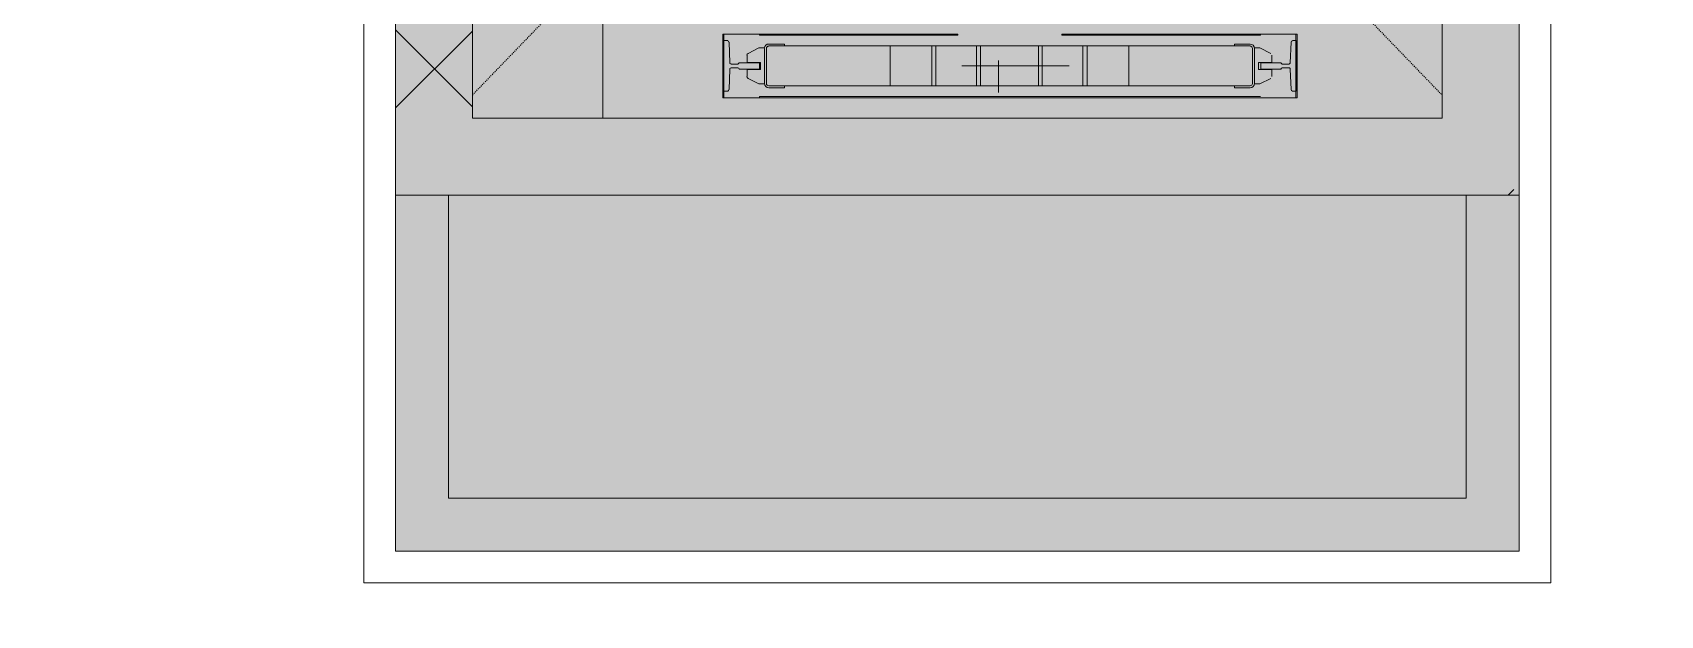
# Model space of a CAD drawing. Header units: inches. Extents: x -445 to 366, y -514 to 778.
# Drawn here: x -184 to -22.9, y 124.1 to 181.8 of the extents above; entities that cross this region are included whole.
import ezdxf

# ---------------------------------------------------------------- set-up
doc = ezdxf.new("R2010")
doc.units = ezdxf.units.IN
doc.header["$MEASUREMENT"] = 0
doc.linetypes.add('Overhead_2_', pattern=[0.15625, 0.09375, -0.0625])
for name, color, linetype, lineweight in [('A-DETL', 90, 'Continuous', 9), ('A-DETL-GENF', 92, 'Continuous', 9), ('A-FLOR-OVHD', 1, 'Overhead_2_', 9), ('A-WALL', 113, 'Continuous', 9), ('A-WALL-PATT', 111, 'Continuous', 13), ('I-WALL', 2, 'Continuous', 9), ('Q-SPCQ', 91, 'Continuous', 9)]:
    doc.layers.add(name, color=color, linetype=linetype, lineweight=lineweight)
pattern_1 = [(45, (0, 0), (-8.4853, 8.4853), []), (135, (0, 0), (-8.4853, -8.4853), [])]

# ---------------------------------------------------------------- blocks, each defined once
blk = doc.blocks.new('Hecht_PAD_AA-Arch_detached_rvt-1-Test Fit - Mezzanine Plan')
at = {"layer": 'A-WALL-PATT'}
h = blk.add_hatch(dxfattribs=at)
h.set_pattern_fill('FP_19', color=256, style=0, pattern_type=2)
h.set_pattern_definition(pattern_1)
h.paths.add_polyline_path([(-140.49, 173.33), (-140.49, 275.33), (-148.11, 282.96), (-148.11, 165.71), (-141.53, 172.29)], flags=0)
h.paths.add_polyline_path([(-142.86, 165.71), (-140.49, 165.71), (-140.49, 173.33), (-140.81, 172.29)], flags=0)
h = blk.add_hatch(dxfattribs=at)
h.set_pattern_fill('FP_19', color=256, style=0, pattern_type=2)
h.set_pattern_definition(pattern_1)
h.paths.add_polyline_path([(-40.51, 165.71), (-36.86, 165.71), (-44.49, 173.33), (-44.49, 165.71), (-42.11, 165.71)], flags=0)
at = {"layer": 'A-FLOR-OVHD'}
for p, q in [((-140.49, 175.61), (-124.17, 192.51)), ((-55.47, 186.98), (-44.49, 175.61))]:
    blk.add_line(p, q, dxfattribs=at)
at = {"layer": 'I-WALL'}
for p, q in [((-148.11, 282.96), (-148.11, 165.71)), ((-140.49, 173.33), (-140.49, 275.33)), ((-44.49, 275.33), (-44.49, 173.33)), ((-36.86, 165.71), (-36.86, 275.33)), ((-44.49, 173.33), (-140.49, 173.33)), ((-148.11, 165.71), (-140.49, 165.71)), ((-140.49, 165.71), (-44.49, 165.71)), ((-44.49, 165.71), (-36.86, 165.71))]:
    blk.add_line(p, q, dxfattribs=at)
blk = doc.blocks.new('schindler-3300na_traction_elevator_machine_room-less_general_purpose_front_or_front-rear_opening_2100-3500_capacity_3300bim - 3500 Front-2750691-Test Fit - Mezzanine Plan')
at = {"layer": 'Q-SPCQ'}
for p, q in [((47.01, 40.28), (-54.99, 40.28)), ((-54.99, 40.28), (-54.99, -42.8)), ((47.01, 40.28), (-54.99, 40.28)), ((47.01, 40.28), (-54.99, 40.28)), ((-52.97, 28.43), (-52.97, 28.31)), ((-46.67, 28.43), (-52.97, 28.43)), ((-52.97, 28.31), (-52.97, 24.8)), ((-52.97, 28.31), (-46.67, 28.31)), ((-47.32, 28.3), (-52.32, 28.3)), ((-52.32, 28.3), (-52.32, 27.93)), ((-52.32, 27.93), (-52.32, 28.3)), ((-52.32, 28.3), (-47.32, 28.3)), ((-52.17, 27.8), (-50.14, 27.73)), ((-50.14, 27.73), (-52.17, 27.8)), ((-50.01, 27.6), (-50.01, 26.92)), ((-50.01, 26.92), (-50.01, 27.6)), ((-49.64, 26.93), (-49.64, 27.6)), ((-49.64, 27.6), (-49.64, 26.93)), ((-49.51, 27.73), (-47.47, 27.8)), ((-47.47, 27.8), (-49.51, 27.73)), ((-47.32, 27.93), (-47.32, 28.3)), ((-47.32, 28.3), (-47.32, 27.93)), ((-46.67, 28.31), (-46.67, 28.43)), ((-46.67, 24.8), (-46.67, 28.31)), ((-51.59, 24.84), (-51.06, 25.91)), ((-50.88, 26.02), (-50.18, 26.02)), ((-50.18, 26.02), (-50.18, 24.68)), ((-50.14, 26.8), (-50.14, 24.8)), ((-50.14, 24.8), (-50.14, 26.8)), ((-49.51, 24.8), (-49.51, 26.8)), ((-49.51, 26.8), (-49.51, 24.8)), ((-49.47, 26.02), (-48.76, 26.02)), ((-49.47, 24.68), (-49.47, 26.02)), ((-48.59, 25.91), (-48.05, 24.84)), ((-52.85, 24.8), (-52.97, 24.8)), ((-52.97, 24.8), (-52.97, -24.8)), ((-52.85, -24.8), (-52.85, 24.8)), ((-51.59, 24.84), (-51.59, 24.29)), ((-48.09, 24.29), (-51.56, 24.29)), ((-50.18, 24.68), (-49.47, 24.68)), ((-50.14, 24.8), (-49.51, 24.8)), ((-49.51, 24.8), (-50.14, 24.8)), ((-48.05, 24.84), (-48.05, 24.29)), ((-46.67, 24.8), (-46.79, 24.8)), ((-46.79, 24.8), (-46.79, 5.16)), ((-46.67, 5.16), (-46.67, 24.8)), ((-51.99, 23.86), (-51.99, 22.32)), ((-51.79, 22.32), (-51.79, 23.86)), ((-51.56, 24.09), (-48.09, 24.09)), ((-47.85, 23.86), (-47.85, 22.32)), ((-47.66, 22.32), (-47.66, 23.86)), ((-51.99, 22.32), (-51.79, 22.32)), ((-51.79, -23.78), (-51.79, 22.32)), ((-47.85, 22.32), (-47.66, 22.32)), ((-47.85, 22.32), (-47.85, -23.78)), ((-47.85, 11.85), (-51.79, 11.85)), ((-47.87, 7.72), (-51.77, 7.72)), ((-51.77, 7.32), (-47.87, 7.32)), ((-46.79, 5.16), (-46.67, 5.16)), ((-47.87, 3.29), (-51.77, 3.29)), ((-49.82, 4.76), (-49.82, -5.87)), ((-49.82, 3.47), (-49.82, -2.04)), ((-51.77, 2.89), (-47.87, 2.89)), ((-49.29, 1.11), (-52.44, 1.11)), ((-47.87, -2.82), (-51.77, -2.82)), ((-51.77, -3.21), (-47.87, -3.21)), ((-46.67, -5.16), (-46.79, -5.16)), ((-46.79, -5.16), (-46.79, -24.8)), ((-46.67, -24.8), (-46.67, -5.16)), ((-47.87, -7.24), (-51.77, -7.24)), ((-51.77, -7.64), (-47.87, -7.64)), ((-51.79, -11.77), (-47.85, -11.77)), ((-51.79, -22.24), (-51.99, -22.24)), ((-51.99, -22.24), (-51.99, -23.78)), ((-47.66, -22.24), (-47.85, -22.24)), ((-47.66, -23.78), (-47.66, -22.24)), ((-48.09, -24.02), (-51.56, -24.02)), ((-52.97, -24.8), (-52.97, -28.31)), ((-51.59, -24.21), (-51.59, -24.76)), ((-51.06, -25.84), (-51.59, -24.76)), ((-51.56, -24.21), (-48.09, -24.21)), ((-49.47, -24.6), (-50.18, -24.6)), ((-50.18, -24.6), (-50.18, -25.95)), ((-49.51, -24.84), (-50.14, -24.84)), ((-50.14, -24.84), (-50.14, -26.84)), ((-50.14, -26.84), (-50.14, -24.84)), ((-50.14, -24.84), (-49.51, -24.84)), ((-49.51, -26.84), (-49.51, -24.84)), ((-49.51, -24.84), (-49.51, -26.84)), ((-49.47, -25.95), (-49.47, -24.6)), ((-48.05, -24.76), (-48.59, -25.84)), ((-48.05, -24.76), (-48.05, -24.21)), ((-46.79, -24.8), (-46.67, -24.8)), ((-46.67, -28.31), (-46.67, -24.8)), ((-50.88, -25.95), (-50.18, -25.95)), ((-50.01, -26.96), (-50.01, -27.64)), ((-50.01, -27.64), (-50.01, -26.96)), ((-49.64, -27.64), (-49.64, -26.97)), ((-49.64, -26.97), (-49.64, -27.64)), ((-49.47, -25.95), (-48.76, -25.95)), ((-52.97, -28.31), (-52.97, -28.43)), ((-52.32, -28.31), (-52.97, -28.31)), ((-52.97, -28.43), (-46.67, -28.43)), ((-52.32, -27.97), (-52.32, -28.34)), ((-52.32, -28.34), (-52.32, -27.97)), ((-52.32, -28.34), (-47.32, -28.34)), ((-47.32, -28.34), (-52.32, -28.34)), ((-52.19, -28.31), (-52.31, -28.31)), ((-50.14, -27.76), (-52.17, -27.84)), ((-52.17, -27.84), (-50.14, -27.76)), ((-47.33, -28.31), (-52.15, -28.31)), ((-47.47, -27.84), (-49.51, -27.76)), ((-49.51, -27.76), (-47.47, -27.84)), ((-47.32, -28.34), (-47.32, -27.97)), ((-47.32, -27.97), (-47.32, -28.34)), ((-46.67, -28.31), (-47.32, -28.31)), ((-46.67, -28.43), (-46.67, -28.31)), ((-54.99, -42.8), (47.01, -42.8))]:
    blk.add_line(p, q, dxfattribs=at)
for centre, radius, start, end in [((-52.14, 28), 0.197, 201, 259.5356), ((-52.14, 28), 0.197, 201, 259.5356), ((-50.14, 27.6), 0.123, 0, 90), ((-50.14, 27.6), 0.123, 60, 90), ((-50.14, 27.6), 0.123, 0, 60), ((-49.51, 27.6), 0.123, 90, 180), ((-49.51, 27.6), 0.123, 120, 180), ((-49.51, 27.6), 0.123, 90, 120), ((-47.51, 28), 0.197, 280.4644, 339), ((-47.51, 28), 0.197, 280.4644, 339), ((-50.88, 25.83), 0.197, 90, 153.4349), ((-50.21, 27), 0.217, 291.2956, 338.7044), ((-50.21, 27), 0.217, 291.2956, 338.7044), ((-49.45, 26.99), 0.198, 198.4682, 251.5505), ((-49.45, 26.99), 0.198, 198.4682, 251.5505), ((-48.76, 25.83), 0.197, 26.5651, 90), ((-51.56, 23.86), 0.433, 90, 180), ((-48.09, 23.86), 0.433, 0, 84.7841), ((-51.56, 23.86), 0.236, 90, 180), ((-48.09, 23.86), 0.236, 0, 90), ((-51.56, -23.78), 0.433, 180, 270), ((-51.56, -23.78), 0.236, 180, 270), ((-48.09, -23.78), 0.236, 270, 360), ((-48.09, -23.78), 0.433, 270, 0), ((-50.21, -27.04), 0.217, 21.2956, 68.7044), ((-50.21, -27.04), 0.217, 21.2956, 68.7044), ((-49.45, -27.03), 0.198, 108.4495, 161.5318), ((-49.45, -27.03), 0.198, 108.4495, 161.5318), ((-52.14, -28.04), 0.197, 100.4644, 159), ((-52.14, -28.04), 0.197, 100.4644, 159), ((-50.14, -27.64), 0.123, 270, 0), ((-50.14, -27.64), 0.123, 270, 300), ((-50.14, -27.64), 0.123, 300, 315), ((-50.14, -27.64), 0.123, 315, 0), ((-49.51, -27.64), 0.123, 180, 270), ((-49.51, -27.64), 0.123, 180, 225), ((-49.51, -27.64), 0.123, 225, 240), ((-49.51, -27.64), 0.123, 240, 270), ((-47.51, -28.04), 0.197, 21, 79.5356), ((-47.51, -28.04), 0.197, 21, 79.5356)]:
    blk.add_arc(centre, radius, start, end, dxfattribs=at)

msp = doc.modelspace()

# ---------------------------------------------------------------- hatches: boundary and pattern name
at = {"layer": 'A-DETL-GENF'}
h = msp.add_hatch(color=256, dxfattribs=at)
h.paths.add_polyline_path([(-191.29, -481.67), (77.42, -481.67), (77.42, -473.54), (-206.49, -473.54), (-206.49, -481.67)], flags=0)
h.paths.add_polyline_path([(-282.14, -478.04), (-246.48, -478), (-246.48, -473.54), (-285.99, -473.54), (-285.99, -478.04)], flags=0)
h.paths.add_polyline_path([(-382.08, -478.04), (-357.99, -478), (-357.99, -473.54), (-385.99, -473.54), (-385.99, -324.11), (-390.49, -324.11), (-390.45, -478.04), (-386.62, -478.04)], flags=0)
h.paths.add_polyline_path([(-9.58, -467.54), (77.42, -467.54), (77.42, -466.42), (-38.24, -466.42), (-38.24, -353.92), (-42.58, -353.92), (-38.52, -357.78), (-45.86, -458.79), (-45.86, -457.54), (-183.36, -457.54), (-183.36, -456.04), (-128.99, -456.04), (-129.69, -454.54), (-183.36, -454.54), (-183.36, -415.54), (-147.87, -415.54), (-148.34, -414.54), (-92.36, -414.54), (-92.37, -404.54), (-183.36, -404.54), (-183.36, -364.54), (-84.26, -364.54), (-84.26, -363.04), (-183.36, -363.04), (-183.36, -362.87), (-248.91, -362.87), (-248.91, -456.21), (-202.33, -456.21), (-202.33, -456.04), (-202.2, -456.04), (-202.2, -456.21), (-200.37, -456.21), (-200.37, -456.69), (-202.2, -456.69), (-202.2, -457.54), (-250.24, -457.54), (-250.24, -361.54), (-45.86, -361.54), (-45.86, -353.92), (-257.86, -353.92), (-257.86, -466.42), (-285.99, -466.42), (-285.99, -467.54), (-29.7, -467.54)], flags=0)
h.paths.add_polyline_path([(-373, -467.54), (-357.99, -467.54), (-357.99, -466.42), (-378.86, -466.42), (-378.86, -324.11), (-379.99, -324.11), (-379.99, -467.54), (-376.84, -467.54)], flags=0)
h.paths.add_polyline_path([(-42.05, -462.61), (-45.86, -462.61), (-45.86, -458.79)], flags=0)
h.paths.add_polyline_path([(-127.69, -413.04), (-183.36, -413.04), (-183.36, -412.54), (-149.27, -412.54), (-149.74, -411.54), (-95, -411.52), (-94.97, -411.44), (-95.06, -411.17), (-95.36, -410.75), (-95.36, -407.54), (-183.36, -407.54), (-183.36, -406.04), (-93.86, -406.04), (-93.86, -413.04), (-123.14, -413.04)], flags=0)
h.paths.add_polyline_path([(-95.89, -408.94), (-95.89, -408.94), (-95.74, -408.94)], flags=0)
h.paths.add_polyline_path([(-378.36, 58.33), (-378.36, 124.96), (-372.67, 124.96), (-372.67, 130.96), (-378.36, 130.96), (-378.36, 245.46), (-372.67, 245.46), (-372.67, 251.46), (-378.36, 251.46), (-378.36, 262.08), (-379.99, 262.08), (-379.99, 58.33), (-378.86, 58.33)], flags=0)
h.paths.add_polyline_path([(-318.86, 58.33), (-318.86, 162.33), (-294.86, 162.33), (-294.86, 303.58), (-379.99, 303.58), (-379.99, 268.08), (-372.36, 268.08), (-372.36, 78.96), (-377.49, 78.96), (-377.49, 68.96), (-372.36, 68.96), (-372.36, 58.33), (-336.65, 58.33)], flags=0)
h.paths.add_polyline_path([(-372.36, 69.3), (-377.14, 69.3), (-377.14, 78.61), (-372.36, 78.61), (-372.36, 71.3)], flags=0)
h.paths.add_polyline_path([(-375.43, 125.25), (-378.36, 125.27), (-378.36, 130.66), (-372.97, 130.66), (-373, 125.25)], flags=0)
h.paths.add_polyline_path([(-140.49, 173.33), (-142.86, 165.71), (-148.11, 165.71), (-141.53, 172.29)], flags=0)
h.paths.add_polyline_path([(-44.49, 173.33), (-44.49, 165.71), (-140.49, 165.71), (-140.49, 173.33), (-45.92, 173.33)], flags=0)
h.paths.add_polyline_path([(-36.86, 130.46), (-36.86, 165.71), (-44.49, 173.33), (-44.49, 275.33), (-36.86, 282.96), (-140.49, 282.96), (-92.49, 279.14), (-140.49, 275.33), (-148.11, 282.96), (-148.11, 130.46), (-44.49, 130.46)], flags=0)
h.paths.add_polyline_path([(-372.97, 245.75), (-378.36, 245.77), (-378.36, 251.16), (-372.97, 251.16)], flags=0)
h.paths.add_polyline_path([(-73.14, 271.83), (-73.14, 271.83), (-71.93, 271.83)], flags=0)
h.paths.add_polyline_path([(-136.11, 578.33), (-39.24, 578.33), (-39.24, 578.83), (41.51, 578.83), (41.51, 593.58), (-138.49, 593.58), (-138.49, 578.33)], flags=0)
h.paths.add_polyline_path([(37.89, 579.46), (-134.86, 579.46), (-134.86, 585.46), (37.89, 585.46)], flags=0)
at = {"layer": 'A-WALL-PATT'}
for points in [[(-36.86, 165.71), (-36.86, 282.96), (-44.49, 275.33), (-44.49, 173.33)], [(-148.11, 165.71), (-142.86, 165.71), (-140.49, 173.33), (-142.86, 170.96)], [(-82.26, 165.71), (-44.49, 165.71), (-44.49, 173.33), (-140.49, 173.33), (-140.49, 165.71), (-118.6, 165.71)]]:
    msp.add_hatch(color=256, dxfattribs=at).paths.add_polyline_path(points, flags=0)

# ---------------------------------------------------------------- linework, layer by layer
at = {"layer": 'A-DETL'}
for p, q in [((-148.11, 282.96), (-148.11, 130.46)), ((-36.86, 130.46), (-36.86, 204.08)), ((-148.11, 130.46), (-36.86, 130.46))]:
    msp.add_line(p, q, dxfattribs=at)
at = {"layer": 'A-WALL'}
for p, q in [((-140.49, 173.33), (-140.49, 275.33)), ((-44.49, 275.33), (-44.49, 173.33)), ((-44.49, 173.33), (-140.49, 173.33)), ((-142.86, 165.71), (-42.11, 165.71))]:
    msp.add_line(p, q, dxfattribs=at)
at = {"layer": 'I-WALL'}
for p, q in [((-151.24, 286.08), (-151.24, 127.33)), ((-33.74, 127.33), (-33.74, 284.96)), ((-148.11, 282.96), (-148.11, 130.46)), ((-36.86, 282.96), (-36.86, 165.71)), ((-142.86, 135.71), (-142.86, 165.71)), ((-42.11, 165.71), (-42.11, 135.71)), ((-42.11, 135.71), (-142.86, 135.71)), ((-151.24, 127.33), (-33.74, 127.33))]:
    msp.add_line(p, q, dxfattribs=at)

# ---------------------------------------------------------------- block references
msp.add_blockref('Hecht_PAD_AA-Arch_detached_rvt-1-Test Fit - Mezzanine Plan', (0, 0))
at = {"layer": 'Q-SPCQ', "rotation": 90}
msp.add_blockref('schindler-3300na_traction_elevator_machine_room-less_general_purpose_front_or_front-rear_opening_2100-3500_capacity_3300bim - 3500 Front-2750691-Test Fit - Mezzanine Plan', (-87.28, 228.32), dxfattribs=at)

doc.saveas('drawing.dxf')
